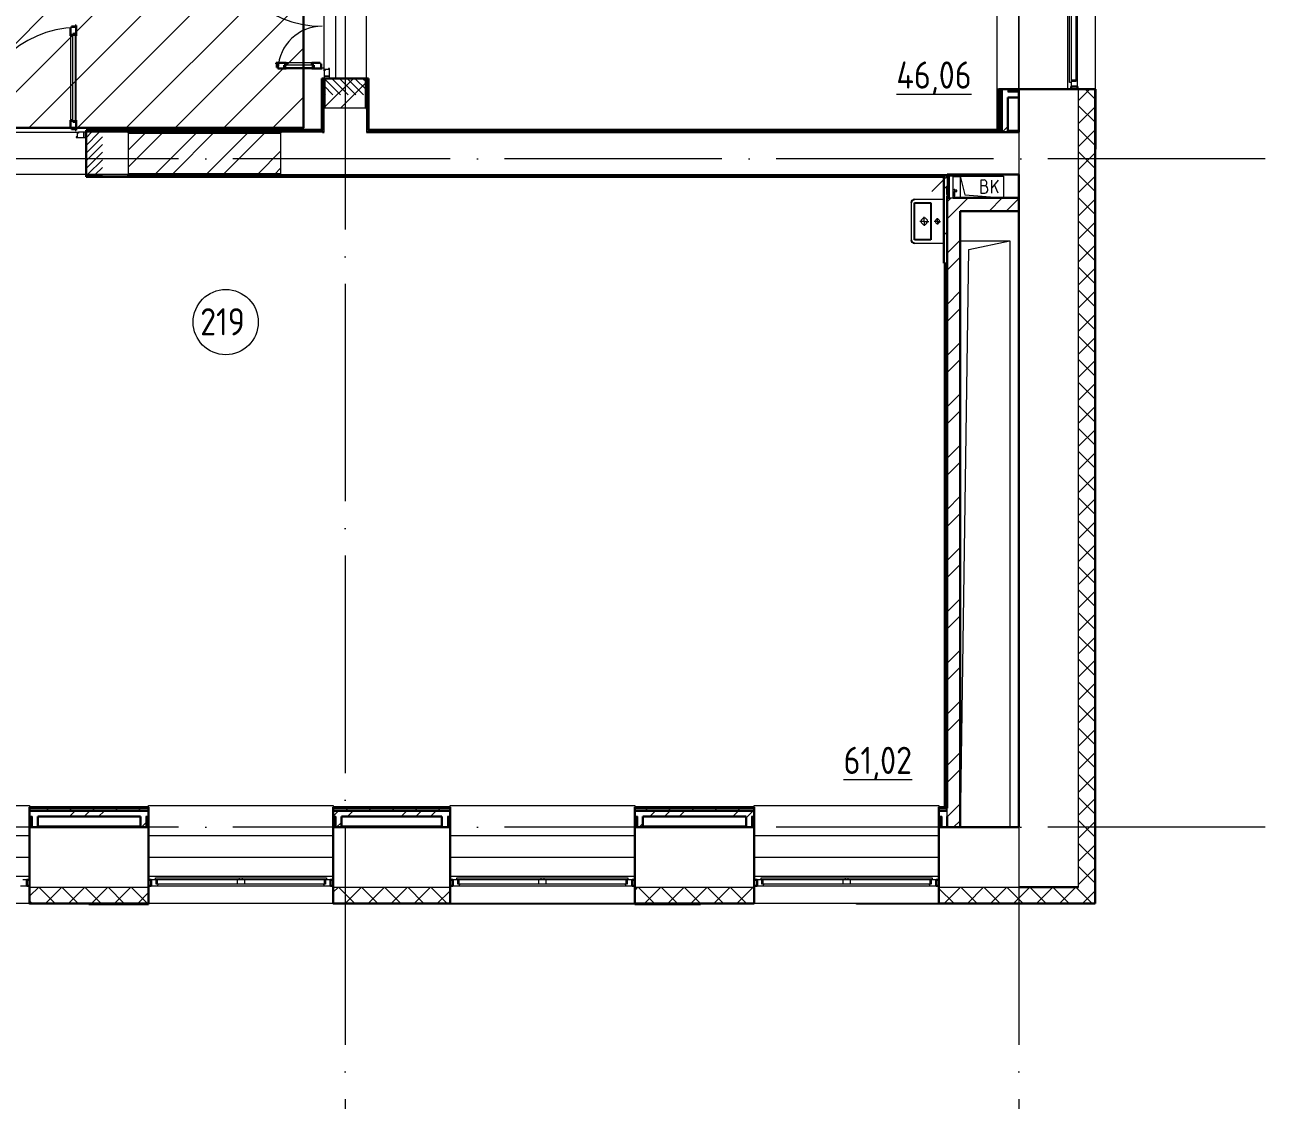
# Model space of a CAD drawing. Header units: millimetres. Extents: x -259809 to 472825, y -397243 to 31861.
# Drawn here: x 159277 to 170693, y -373823 to -363929 of the extents above; entities that cross this region are included whole.
import ezdxf

# ---------------------------------------------------------------- set-up
doc = ezdxf.new("R2010")
doc.units = ezdxf.units.MM
doc.linetypes.add('ADSK_Линия сетки', pattern=[25, 20, -2.5, 0, -2.5])
doc.linetypes.add('ADSK_Штриховая_ш2 п1_5', pattern=[4.5, 3, -1.5])
for name, color, linetype, lineweight in [('_ Окна', 252, 'Continuous', 30), ('Двери', 252, 'Continuous', 9), ('лс', 5, 'Continuous', 30), ('Марки помещений', 252, 'Continuous', 20), ('Оборудование', 8, 'Continuous', 18), ('Ограждение', 252, 'Continuous', 9), ('Окна', 252, 'Continuous', 9), ('Оси', 252, 'Continuous', 9), ('Перекрытие', 252, 'Continuous', 18), ('Стены внутренние', 252, 'Continuous', 18), ('Стены наружные', 252, 'Continuous', 18), ('Стены штриховка', 7, 'Continuous', 9)]:
    doc.layers.add(name, color=color, linetype=linetype, lineweight=lineweight)
doc.layers.add('Двери открывание', color=7, linetype='Continuous', lineweight=9, true_color=0xc0c0c0)
doc.layers.add('Узлы', color=252, linetype='Continuous')
doc.styles.add('GOST Common_2', font='', dxfattribs={"width": 0.9, "height": 250})
doc.styles.get('GOST Common_2').set_extended_font_data('GOST type B')

# ---------------------------------------------------------------- blocks, each defined once
blk = doc.blocks.new('2 этаж')
at = {"layer": 'Двери', "lineweight": 18, "true_color": 0x636466}
h = blk.add_hatch(dxfattribs=at)
h.set_pattern_fill('FP_2', color=251, angle=90, style=0, pattern_type=2)
h.set_pattern_definition([(135, (162076.006, -11124.253), (-35.3553, -35.3553), [])])
h.paths.add_polyline_path([(162145, -11899), (162271, -11899), (162271, -11749), (161881, -11749), (161881, -11899)])
h.paths.add_polyline_path([(161881, -10249), (162271, -10249), (162271, -10099), (161881, -10099)])
h = blk.add_hatch(dxfattribs=at)
h.set_pattern_fill('FP_2', color=251, style=0, pattern_type=2)
h.set_pattern_definition([(45, (158816.006, -12439.253), (-35.3553, 35.3553), [])])
h.paths.add_polyline_path([(159841, -12634), (159841, -12244), (159691, -12244), (159691, -12634)])
h.paths.add_polyline_path([(158041, -12634), (158191, -12634), (158191, -12244), (158041, -12244)])
at = {"color": 251, "lineweight": 18, "true_color": 0x636466}
for p, q in [((167736, -12649), (167778, -12820)), ((167736, -12649), (168136, -12649)), ((168136, -12649), (168136, -12849)), ((167957, -12684), (167927, -12684)), ((167927, -12684), (167927, -12804)), ((167960, -12737), (167927, -12737)), ((167980, -12717), (167980, -12707)), ((167990, -12777), (167990, -12767)), ((168087, -12684), (168027, -12755)), ((168027, -12804), (168027, -12684)), ((168087, -12804), (168051, -12727)), ((167778, -12820), (168136, -12849)), ((167927, -12804), (167963, -12804)), ((167736, -13244), (168194, -13244)), ((167740, -18639), (167817, -13324)), ((167817, -13324), (168194, -13244)), ((168194, -13244), (168194, -18639))]:
    blk.add_line(p, q, dxfattribs=at)
for centre, radius, start, end in [((167957, -12707), 23.3, 0, 90), ((167960, -12717), 20, 270, 0), ((167960, -12767), 30, 0, 90), ((167963, -12777), 26.7, 270, 0)]:
    blk.add_arc(centre, radius, start, end, dxfattribs=at)
at = {"layer": '_ Окна', "color": 251, "lineweight": 18, "true_color": 0x636466}
for p, q in [((168799, -11778), (168758, -11778)), ((168758, -11786), (168758, -11824)), ((168758, -11824), (168816, -11824)), ((168816, -11765), (168799, -11760)), ((168799, -11766), (168799, -11778)), ((168816, -11824), (168816, -11765)), ((159087, -19179), (159146, -19179)), ((159146, -19121), (159108, -19121)), ((159146, -19179), (159146, -19121)), ((160329, -19121), (160291, -19121)), ((160291, -19121), (160291, -19179)), ((160291, -19179), (160350, -19179)), ((160337, -19162), (160337, -19121)), ((160349, -19162), (160337, -19162)), ((160350, -19179), (160355, -19162)), ((161877, -19162), (161882, -19179)), ((161882, -19179), (161941, -19179)), ((161895, -19162), (161883, -19162)), ((161895, -19121), (161895, -19162)), ((161941, -19121), (161903, -19121)), ((161941, -19179), (161941, -19121)), ((163104, -19121), (163066, -19121)), ((163066, -19121), (163066, -19179)), ((163066, -19179), (163125, -19179)), ((163112, -19162), (163112, -19121)), ((163124, -19162), (163112, -19162)), ((163125, -19179), (163130, -19162)), ((164652, -19162), (164657, -19179)), ((164657, -19179), (164716, -19179)), ((164670, -19162), (164658, -19162)), ((164670, -19121), (164670, -19162)), ((164716, -19121), (164678, -19121)), ((164716, -19179), (164716, -19121)), ((165904, -19121), (165866, -19121)), ((165866, -19121), (165866, -19179)), ((165866, -19179), (165925, -19179)), ((165912, -19162), (165912, -19121)), ((165924, -19162), (165912, -19162)), ((165925, -19179), (165930, -19162)), ((167452, -19162), (167457, -19179)), ((167457, -19179), (167516, -19179)), ((167470, -19162), (167458, -19162)), ((167470, -19121), (167470, -19162)), ((167516, -19121), (167478, -19121)), ((167516, -19179), (167516, -19121))]:
    blk.add_line(p, q, dxfattribs=at)
at = {"layer": '_ Окна', "color": 251, "true_color": 0x636466}
for p, q in [((168758, -11824), (168758, -11849)), ((168816, -11824), (168758, -11824)), ((168816, -11849), (168816, -11824)), ((159171, -19121), (159146, -19121)), ((159146, -19121), (159146, -19179)), ((159146, -19179), (159171, -19179)), ((160291, -19121), (160266, -19121)), ((160266, -19179), (160291, -19179)), ((160291, -19179), (160291, -19121)), ((161966, -19121), (161941, -19121)), ((161941, -19121), (161941, -19179)), ((161941, -19179), (161966, -19179)), ((163066, -19121), (163041, -19121)), ((163041, -19179), (163066, -19179)), ((163066, -19179), (163066, -19121)), ((164741, -19121), (164716, -19121)), ((164716, -19121), (164716, -19179)), ((164716, -19179), (164741, -19179)), ((165866, -19121), (165841, -19121)), ((165841, -19179), (165866, -19179)), ((165866, -19179), (165866, -19121)), ((167541, -19121), (167516, -19121)), ((167516, -19121), (167516, -19179)), ((167516, -19179), (167541, -19179))]:
    blk.add_line(p, q, dxfattribs=at)
at = {"layer": 'Двери', "color": 251, "lineweight": 30, "true_color": 0x636466}
for p, q in [((159557, -11280), (159549, -11280)), ((159549, -11280), (159549, -11356)), ((159591, -11271), (159557, -11271)), ((159557, -11271), (159557, -11280)), ((159599, -11262), (159591, -11262)), ((159591, -11262), (159591, -11271)), ((159599, -11356), (159599, -11262)), ((159549, -11356), (159569, -11356)), ((159569, -11356), (159569, -11338)), ((159569, -11338), (159590, -11338)), ((159590, -11338), (159590, -11356)), ((159590, -11356), (159599, -11356)), ((161533, -11607), (161439, -11607)), ((161439, -11607), (161439, -11615)), ((161439, -11615), (161448, -11615)), ((161448, -11615), (161448, -11649)), ((161533, -11627), (161515, -11627)), ((161515, -11627), (161515, -11648)), ((161533, -11607), (161533, -11627)), ((161845, -11607), (161769, -11607)), ((161769, -11607), (161769, -11627)), ((161769, -11627), (161787, -11627)), ((161787, -11627), (161787, -11648)), ((161845, -11615), (161845, -11607)), ((161854, -11615), (161845, -11615)), ((161854, -11649), (161854, -11615)), ((161448, -11649), (161457, -11649)), ((161457, -11649), (161457, -11657)), ((161457, -11657), (161533, -11657)), ((161515, -11648), (161533, -11648)), ((161533, -11648), (161533, -11657)), ((161769, -11648), (161769, -11657)), ((161787, -11648), (161769, -11648)), ((161769, -11657), (161863, -11657)), ((161863, -11649), (161854, -11649)), ((161863, -11657), (161863, -11649)), ((159549, -12132), (159549, -12208)), ((159549, -12132), (159569, -12132)), ((159549, -12208), (159557, -12208)), ((159557, -12208), (159557, -12217)), ((159569, -12132), (159569, -12150)), ((159569, -12150), (159590, -12150)), ((159590, -12132), (159599, -12132)), ((159590, -12150), (159590, -12132)), ((159599, -12226), (159599, -12132)), ((159557, -12217), (159591, -12217)), ((159591, -12217), (159591, -12226)), ((159591, -12226), (159599, -12226))]:
    blk.add_line(p, q, dxfattribs=at)
at = {"layer": 'Двери', "color": 251, "true_color": 0x636466}
for p, q in [((159549, -11356), (159549, -12132)), ((159569, -12150), (159569, -11338)), ((159569, -11338), (159590, -11338)), ((159590, -11338), (159590, -12150)), ((159599, -12132), (159599, -11356)), ((161787, -11627), (161515, -11627)), ((161515, -11627), (161515, -11648)), ((161769, -11607), (161533, -11607)), ((161787, -11648), (161787, -11627)), ((161515, -11648), (161787, -11648)), ((161533, -11657), (161769, -11657)), ((161881, -11680), (161881, -11729)), ((161889, -11680), (161881, -11680)), ((161931, -11729), (161881, -11729)), ((161881, -11729), (161881, -11749)), ((161881, -11729), (161931, -11729)), ((161881, -11749), (161931, -11749)), ((161923, -11666), (161889, -11666)), ((161889, -11666), (161889, -11680)), ((161931, -11657), (161923, -11657)), ((161923, -11657), (161923, -11666)), ((161931, -11729), (161931, -11657)), ((161931, -11749), (161931, -11729)), ((159590, -12150), (159569, -12150)), ((159608, -12286), (159599, -12286)), ((159599, -12286), (159599, -12294)), ((159599, -12294), (159671, -12294)), ((159622, -12252), (159608, -12252)), ((159608, -12252), (159608, -12286)), ((159622, -12244), (159622, -12252)), ((159671, -12244), (159622, -12244)), ((159691, -12244), (159671, -12244)), ((159671, -12244), (159671, -12294)), ((159671, -12294), (159671, -12244)), ((159671, -12294), (159691, -12294)), ((159691, -12294), (159691, -12244))]:
    blk.add_line(p, q, dxfattribs=at)
at = {"layer": 'Двери', "color": 251, "linetype": 'ADSK_Штриховая_ш2 п1_5', "true_color": 0x636466}
for p, q in [((162271, -11749), (161881, -11749)), ((161881, -11749), (161881, -11899)), ((162271, -11899), (162271, -11749)), ((159841, -12244), (159691, -12244)), ((159691, -12244), (159691, -12634)), ((159691, -12634), (159841, -12634))]:
    blk.add_line(p, q, dxfattribs=at)
at = {"layer": 'Двери открывание', "color": 251, "true_color": 0x636466}
for centre, radius, start, end in [((161863, -10323), 946, 181.0903, 270), ((159617, -12226), 946, 91.0903, 180), ((161863, -11675), 406, 90, 177.459)]:
    blk.add_arc(centre, radius, start, end, dxfattribs=at)
at = {"layer": 'Марки помещений', "color": 251, "true_color": 0x636466}
blk.add_circle((160976, -13991), 300, dxfattribs=at)
at = {"layer": 'Оборудование', "color": 251, "true_color": 0x636466}
for p, q in [((167616, -12649), (167475, -12791)), ((167616, -12668), (167616, -12830)), ((167621, -12668), (167616, -12668)), ((167623, -12657), (167623, -12841)), ((167634, -12656), (167624, -12656)), ((167634, -12650), (167634, -12848)), ((167671, -12649), (167635, -12649)), ((167671, -12849), (167671, -12649)), ((167616, -12753), (167614, -12753)), ((167614, -12753), (167614, -12757)), ((167614, -12817), (167614, -12757)), ((167623, -12677), (167624, -12677)), ((167624, -12677), (167623, -12677)), ((167687, -12773), (167671, -12773)), ((167686, -12770), (167681, -12770)), ((167681, -12770), (167681, -12778)), ((167686, -12778), (167686, -12770)), ((167687, -12792), (167687, -12773)), ((167689, -12777), (167687, -12775)), ((167706, -12777), (167689, -12777)), ((167689, -12789), (167689, -12777)), ((167706, -12789), (167706, -12777)), ((167614, -12817), (167614, -12821)), ((167614, -12821), (167616, -12821)), ((167616, -12830), (167621, -12830)), ((167624, -12821), (167623, -12821)), ((167624, -12821), (167623, -12821)), ((167624, -12842), (167634, -12842)), ((167635, -12849), (167671, -12849)), ((167671, -12792), (167687, -12792)), ((167681, -12788), (167681, -12833)), ((167681, -12833), (167686, -12833)), ((167686, -12833), (167686, -12788)), ((167687, -12791), (167689, -12789)), ((167689, -12789), (167706, -12789))]:
    blk.add_line(p, q, dxfattribs=at)
for points, knots in [([(167623, -12667), (167623, -12667), (167623, -12667), (167623, -12667), (167623, -12667), (167623, -12668), (167623, -12668), (167622, -12668), (167622, -12668), (167622, -12668), (167622, -12668), (167622, -12668), (167621, -12668)], [-1, -1, -1, -1, -0.833333, -0.75, -0.666667, -0.583333, -0.5, -0.416667, -0.333333, -0.25, -0.166667, 0, 0, 0, 0]), ([(167624, -12656), (167624, -12656), (167624, -12656), (167623, -12656), (167623, -12656), (167623, -12657), (167623, -12657), (167623, -12657), (167623, -12657), (167623, -12657), (167623, -12657)], [-1, -1, -1, -1, -0.833333, -0.666667, -0.541667, -0.416667, -0.333333, -0.25, -0.166667, 0, 0, 0, 0]), ([(167635, -12649), (167635, -12649), (167634, -12649), (167634, -12649), (167634, -12650), (167634, -12650), (167634, -12650), (167634, -12650), (167634, -12650), (167634, -12650)], [-1, -1, -1, -1, -0.833333, -0.666667, -0.5, -0.333333, -0.25, -0.166667, 0, 0, 0, 0]), ([(167621, -12830), (167622, -12830), (167622, -12830), (167622, -12830), (167622, -12830), (167622, -12831), (167623, -12831), (167623, -12831), (167623, -12831), (167623, -12831), (167623, -12831), (167623, -12832), (167623, -12832)], [0, 0, 0, 0, 0.166667, 0.25, 0.333333, 0.416667, 0.5, 0.583333, 0.666667, 0.75, 0.833333, 1, 1, 1, 1]), ([(167623, -12841), (167623, -12841), (167623, -12842), (167623, -12842), (167623, -12842), (167623, -12842), (167623, -12842), (167623, -12842), (167624, -12842), (167624, -12842), (167624, -12842)], [0, 0, 0, 0, 0.166667, 0.25, 0.333333, 0.416667, 0.541667, 0.666667, 0.833333, 1, 1, 1, 1]), ([(167634, -12848), (167634, -12848), (167634, -12849), (167634, -12849), (167634, -12849), (167634, -12849), (167634, -12849), (167634, -12849), (167635, -12849), (167635, -12849)], [0, 0, 0, 0, 0.166667, 0.25, 0.333333, 0.5, 0.666667, 0.833333, 1, 1, 1, 1])]:
    blk.add_open_spline(points, degree=3, knots=knots, dxfattribs=at)
at = {"layer": 'Ограждение', "color": 251, "true_color": 0x636466}
for p, q in [((168076, -12224), (168076, -4529)), ((168076, -11849), (168076, -10149)), ((168276, -11849), (168276, -10149)), ((168726, -11849), (168726, -10149)), ((161856, -11759), (161861, -11759)), ((161856, -11759), (161856, -12219)), ((162291, -11759), (162296, -11759)), ((162296, -12219), (162296, -11759)), ((168091, -11849), (168076, -11849)), ((159701, -12224), (159701, -12219)), ((161856, -12219), (159701, -12219)), ((161856, -12219), (161861, -12224)), ((162296, -12219), (162291, -12224)), ((168076, -12219), (162296, -12219)), ((168276, -12229), (168176, -12229)), ((159701, -12659), (159701, -12654)), ((159701, -12659), (167586, -12659)), ((167591, -13724), (167596, -13724)), ((167591, -13724), (167591, -18454)), ((157471, -18439), (159171, -18439)), ((159171, -18439), (159171, -18454)), ((160266, -18454), (160266, -18439)), ((160266, -18439), (161966, -18439)), ((161966, -18439), (161966, -18454)), ((163041, -18454), (163041, -18439)), ((163041, -18439), (164741, -18439)), ((164741, -18439), (164741, -18454)), ((165841, -18454), (165841, -18439)), ((165841, -18439), (167541, -18439)), ((167541, -18439), (167541, -18454)), ((157471, -18714), (159171, -18714)), ((160266, -18714), (161966, -18714)), ((163041, -18714), (164741, -18714)), ((165841, -18714), (167541, -18714)), ((157471, -18914), (159171, -18914)), ((160266, -18914), (161966, -18914)), ((163041, -18914), (164741, -18914)), ((165841, -18914), (167541, -18914)), ((157471, -19089), (159171, -19089)), ((160266, -19089), (161966, -19089)), ((163041, -19089), (164741, -19089)), ((165841, -19089), (167541, -19089))]:
    blk.add_line(p, q, dxfattribs=at)
at = {"layer": 'Окна', "color": 251, "true_color": 0x636466}
for p, q in [((168816, -11765), (168816, -10234)), ((168741, -11786), (168741, -11014)), ((168758, -11014), (168758, -11786)), ((168799, -11034), (168799, -11766)), ((168758, -11786), (168741, -11786)), ((168799, -11766), (168758, -11766)), ((160329, -19104), (161101, -19104)), ((160329, -19121), (160329, -19104)), ((161101, -19121), (160329, -19121)), ((160349, -19162), (160349, -19121)), ((161081, -19162), (160349, -19162)), ((160350, -19179), (161882, -19179)), ((161081, -19121), (161081, -19162)), ((161151, -19162), (161081, -19162)), ((161101, -19104), (161131, -19104)), ((161101, -19104), (161101, -19121)), ((161131, -19121), (161101, -19121)), ((161131, -19104), (161903, -19104)), ((161131, -19121), (161131, -19104)), ((161903, -19121), (161131, -19121)), ((161151, -19162), (161151, -19121)), ((161883, -19162), (161151, -19162)), ((161883, -19121), (161883, -19162)), ((161903, -19104), (161903, -19121)), ((163104, -19104), (163876, -19104)), ((163104, -19121), (163104, -19104)), ((163876, -19121), (163104, -19121)), ((163124, -19162), (163124, -19121)), ((163856, -19162), (163124, -19162)), ((163125, -19179), (164657, -19179)), ((163856, -19121), (163856, -19162)), ((163926, -19162), (163856, -19162)), ((163876, -19104), (163906, -19104)), ((163876, -19104), (163876, -19121)), ((163906, -19121), (163876, -19121)), ((163906, -19104), (164678, -19104)), ((163906, -19121), (163906, -19104)), ((164678, -19121), (163906, -19121)), ((163926, -19162), (163926, -19121)), ((164658, -19162), (163926, -19162)), ((164658, -19121), (164658, -19162)), ((164678, -19104), (164678, -19121)), ((165904, -19104), (166676, -19104)), ((165904, -19121), (165904, -19104)), ((166676, -19121), (165904, -19121)), ((165924, -19162), (165924, -19121)), ((166656, -19162), (165924, -19162)), ((165925, -19179), (167457, -19179)), ((166656, -19121), (166656, -19162)), ((166726, -19162), (166656, -19162)), ((166676, -19104), (166706, -19104)), ((166676, -19104), (166676, -19121)), ((166706, -19121), (166676, -19121)), ((166706, -19104), (167478, -19104)), ((166706, -19121), (166706, -19104)), ((167478, -19121), (166706, -19121)), ((166726, -19162), (166726, -19121)), ((167458, -19162), (166726, -19162)), ((167458, -19121), (167458, -19162)), ((167478, -19104), (167478, -19121))]:
    blk.add_line(p, q, dxfattribs=at)
at = {"layer": 'Оси', "color": 251, "linetype": 'ADSK_Линия сетки', "ltscale": 100, "true_color": 0x636466}
for p, q in [((162076, -1139), (162076, -32265)), ((168276, -1139), (168276, -32265)), ((170543, -12489), (93566, -12489)), ((170543, -18639), (93604, -18639))]:
    blk.add_line(p, q, dxfattribs=at)
at = {"layer": 'Перекрытие', "color": 251, "ltscale": 100, "true_color": 0x636466}
for p, q in [((161986, -10249), (161986, -11749)), ((162266, -11749), (162271, -11749)), ((167736, -12649), (168136, -12649)), ((168136, -12649), (168136, -12849)), ((167736, -13244), (168194, -13244)), ((168194, -13244), (168194, -18639))]:
    blk.add_line(p, q, dxfattribs=at)
at = {"layer": 'Стены внутренние', "color": 251, "true_color": 0x636466}
for p, q in [((162271, -11749), (162271, -8989)), ((168978, -10149), (168978, -11849)), ((161881, -11680), (161881, -10318)), ((168826, -19189), (168826, -11849)), ((162266, -12024), (161886, -12024)), ((158260, -12244), (159622, -12244)), ((160081, -12244), (159691, -12244)), ((160081, -12629), (160081, -12249)), ((161866, -12244), (161481, -12244)), ((161481, -12249), (161481, -12629)), ((161881, -12244), (161881, -12244)), ((159691, -12634), (158191, -12634)), ((161481, -12634), (167616, -12634)), ((159171, -19189), (160266, -19189)), ((161966, -19189), (163041, -19189)), ((164741, -19189), (165841, -19189)), ((167541, -19189), (168276, -19189)), ((159171, -19341), (157471, -19341)), ((161966, -19341), (160266, -19341)), ((164741, -19341), (163041, -19341)), ((167541, -19341), (165841, -19341))]:
    blk.add_line(p, q, dxfattribs=at)
at = {"layer": 'Стены внутренние', "color": 251, "lineweight": 30, "true_color": 0x636466}
for p, q in [((168978, -11849), (168276, -11849)), ((168978, -19341), (168978, -11849)), ((168276, -11924), (168276, -12244)), ((161886, -12024), (161881, -12024)), ((162271, -12024), (162266, -12024)), ((159691, -12244), (159691, -12634)), ((160081, -12249), (160081, -12244)), ((161481, -12244), (161481, -12249)), ((161881, -12244), (161866, -12244)), ((168101, -12244), (162271, -12244)), ((168276, -12244), (168176, -12244)), ((160081, -12634), (160081, -12629)), ((161481, -12629), (161481, -12634)), ((167736, -12634), (168276, -12634)), ((168276, -12634), (168276, -12849)), ((168276, -12969), (168276, -18639)), ((159171, -18639), (159171, -19341)), ((160191, -18639), (159246, -18639)), ((160266, -19341), (160266, -18639)), ((161966, -18639), (161966, -19341)), ((162966, -18639), (162041, -18639)), ((163041, -19341), (163041, -18639)), ((164741, -18639), (164741, -19341)), ((165766, -18639), (164816, -18639)), ((165841, -19341), (165841, -18639)), ((167541, -18639), (167541, -19341)), ((168276, -18639), (167736, -18639)), ((168276, -19189), (168826, -19189)), ((159171, -19341), (160266, -19341)), ((161966, -19341), (163041, -19341)), ((164741, -19341), (165841, -19341)), ((167541, -19341), (168978, -19341))]:
    blk.add_line(p, q, dxfattribs=at)
at = {"layer": 'Стены внутренние', "color": 251, "linetype": 'Continuous', "lineweight": 9, "true_color": 0x636466}
for p, q in [((168826, -11952), (168926, -11851)), ((168976, -11938), (168887, -11849)), ((168978, -11912), (168976, -11908)), ((168976, -12150), (168826, -12000)), ((168826, -12164), (168976, -12014)), ((168976, -12014), (168978, -12014)), ((168976, -12362), (168826, -12212)), ((168826, -12376), (168976, -12226)), ((168976, -12319), (168978, -12319)), ((168976, -12575), (168826, -12425)), ((168826, -12588), (168976, -12438)), ((168976, -12787), (168826, -12637)), ((168826, -12800), (168976, -12650)), ((168976, -12725), (168978, -12725)), ((168976, -12999), (168826, -12849)), ((168826, -13012), (168976, -12862)), ((168976, -13211), (168826, -13061)), ((168826, -13224), (168976, -13074)), ((168976, -13132), (168978, -13132)), ((168976, -13423), (168826, -13273)), ((168826, -13437), (168976, -13287)), ((168976, -13436), (168978, -13436)), ((168976, -13635), (168826, -13485)), ((168826, -13649), (168976, -13499)), ((168978, -13525), (168976, -13528)), ((168978, -13537), (168976, -13534)), ((168976, -13847), (168826, -13697)), ((168826, -13861), (168976, -13711)), ((168976, -14060), (168826, -13910)), ((168826, -14073), (168976, -13923)), ((168976, -13843), (168978, -13843)), ((168976, -14272), (168826, -14122)), ((168826, -14285), (168976, -14135)), ((168976, -14249), (168978, -14249)), ((168976, -14484), (168826, -14334)), ((168826, -14497), (168976, -14347)), ((168976, -14696), (168826, -14546)), ((168826, -14709), (168976, -14559)), ((168976, -14554), (168978, -14554)), ((168976, -14908), (168826, -14758)), ((168826, -14921), (168976, -14771)), ((168976, -15120), (168826, -14970)), ((168826, -15134), (168976, -14984)), ((168976, -14960), (168978, -14960)), ((168976, -15332), (168826, -15182)), ((168826, -15346), (168976, -15196)), ((168976, -15544), (168826, -15394)), ((168826, -15558), (168976, -15408)), ((168976, -15367), (168978, -15367)), ((168976, -15757), (168826, -15607)), ((168826, -15770), (168976, -15620)), ((168976, -15672), (168978, -15672)), ((168976, -15969), (168826, -15819)), ((168826, -15982), (168976, -15832)), ((168976, -16181), (168826, -16031)), ((168826, -16194), (168976, -16044)), ((168976, -16078), (168978, -16078)), ((168976, -16393), (168826, -16243)), ((168826, -16406), (168976, -16256)), ((168976, -16605), (168826, -16455)), ((168826, -16619), (168976, -16469)), ((168976, -16484), (168978, -16484)), ((168976, -16817), (168826, -16667)), ((168978, -16573), (168976, -16576)), ((168978, -16585), (168976, -16582)), ((168826, -16831), (168976, -16681)), ((168976, -17029), (168826, -16879)), ((168826, -17043), (168976, -16893)), ((168976, -16789), (168978, -16789)), ((168976, -17242), (168826, -17092)), ((168826, -17255), (168976, -17105)), ((168978, -17183), (168976, -17186)), ((168978, -17195), (168976, -17191)), ((168976, -17196), (168978, -17196)), ((168976, -17454), (168826, -17304)), ((168826, -17467), (168976, -17317)), ((168976, -17666), (168826, -17516)), ((168826, -17679), (168976, -17529)), ((168976, -17602), (168978, -17602)), ((168976, -17878), (168826, -17728)), ((168826, -17891), (168976, -17741)), ((168976, -17907), (168978, -17907)), ((168976, -18090), (168826, -17940)), ((168826, -18103), (168976, -17953)), ((168978, -17995), (168976, -17999)), ((168976, -18302), (168826, -18152)), ((168826, -18316), (168976, -18166)), ((168976, -18514), (168826, -18364)), ((168826, -18528), (168976, -18378)), ((168976, -18313), (168978, -18313)), ((168976, -18726), (168826, -18576)), ((168826, -18740), (168976, -18590)), ((168976, -18720), (168978, -18720)), ((168976, -18939), (168826, -18789)), ((168826, -18952), (168976, -18802)), ((168976, -19151), (168826, -19001)), ((168826, -19164), (168976, -19014)), ((168976, -19024), (168978, -19024)), ((159173, -19271), (159255, -19189)), ((159406, -19339), (159256, -19189)), ((159317, -19339), (159467, -19189)), ((159619, -19339), (159469, -19189)), ((159529, -19339), (159679, -19189)), ((159831, -19339), (159681, -19189)), ((159741, -19339), (159891, -19189)), ((160043, -19339), (159893, -19189)), ((159953, -19339), (160103, -19189)), ((160255, -19339), (160105, -19189)), ((160166, -19339), (160266, -19239)), ((161966, -19236), (162013, -19189)), ((162164, -19339), (162014, -19189)), ((162075, -19339), (162225, -19189)), ((162376, -19339), (162226, -19189)), ((162287, -19339), (162437, -19189)), ((162588, -19339), (162438, -19189)), ((162499, -19339), (162649, -19189)), ((162801, -19339), (162651, -19189)), ((162711, -19339), (162861, -19189)), ((163013, -19339), (162863, -19189)), ((162923, -19339), (163041, -19222)), ((164741, -19219), (164770, -19189)), ((164922, -19339), (164772, -19189)), ((164832, -19339), (164982, -19189)), ((165134, -19339), (164984, -19189)), ((165045, -19339), (165195, -19189)), ((165346, -19339), (165196, -19189)), ((165257, -19339), (165407, -19189)), ((165558, -19339), (165408, -19189)), ((165469, -19339), (165619, -19189)), ((165770, -19339), (165620, -19189)), ((165681, -19339), (165831, -19189)), ((165841, -19198), (165833, -19189)), ((167680, -19339), (167541, -19201)), ((167590, -19339), (167740, -19189)), ((167892, -19339), (167742, -19189)), ((167802, -19339), (167952, -19189)), ((168104, -19339), (167954, -19189)), ((168014, -19339), (168164, -19189)), ((168316, -19339), (168166, -19189)), ((168227, -19339), (168377, -19189)), ((168528, -19339), (168378, -19189)), ((168439, -19339), (168589, -19189)), ((168740, -19339), (168590, -19189)), ((168651, -19339), (168801, -19189)), ((168952, -19339), (168802, -19189)), ((168863, -19339), (168976, -19226)), ((159173, -19313), (159171, -19309)), ((159194, -19339), (159173, -19318)), ((159286, -19339), (159285, -19341)), ((161984, -19340), (161983, -19341)), ((162005, -19341), (162004, -19339)), ((162592, -19341), (162590, -19339)), ((164800, -19339), (164799, -19341)), ((165621, -19339), (165620, -19341)), ((165839, -19329), (165841, -19329)), ((167616, -19339), (167614, -19341)), ((167871, -19341), (167870, -19339)), ((168437, -19339), (168436, -19341)), ((168457, -19341), (168456, -19339)), ((168671, -19339), (168670, -19341))]:
    blk.add_line(p, q, dxfattribs=at)
at = {"layer": 'Стены наружные', "color": 251, "lineweight": 30, "true_color": 0x636466}
for p, q in [((161881, -11749), (161861, -11749)), ((161861, -11749), (161861, -12224)), ((161881, -12024), (161881, -11749)), ((162266, -11749), (161886, -11749)), ((161886, -11749), (161886, -12024)), ((162266, -12024), (162266, -11749)), ((162291, -11749), (162271, -11749)), ((162271, -11749), (162271, -12024)), ((162291, -12224), (162291, -11749)), ((168276, -11849), (168091, -11849)), ((168091, -11849), (168091, -12224)), ((168276, -11924), (168276, -11849)), ((168978, -11849), (168978, -12399)), ((168983, -11849), (168978, -11849)), ((168983, -12399), (168983, -11849)), ((168176, -12244), (168176, -11924)), ((168176, -11924), (168276, -11924)), ((159691, -12224), (159691, -12244)), ((161861, -12224), (159691, -12224)), ((160081, -12244), (161481, -12244)), ((161481, -12249), (160081, -12249)), ((161866, -12224), (161866, -12229)), ((162271, -12244), (168101, -12244)), ((162286, -12229), (162286, -12224)), ((168096, -12229), (162286, -12229)), ((168091, -12224), (162291, -12224)), ((168096, -12224), (168096, -12229)), ((168101, -12229), (168101, -12244)), ((168101, -12244), (168101, -12244)), ((168101, -12244), (168176, -12244)), ((168978, -12399), (168983, -12399)), ((159691, -12634), (159691, -12654)), ((159691, -12654), (167586, -12654)), ((160081, -12629), (161481, -12629)), ((161481, -12634), (160081, -12634)), ((167586, -12654), (167586, -13449)), ((167736, -12634), (167616, -12634)), ((167616, -12668), (167616, -12634)), ((167616, -12649), (167634, -12649)), ((167671, -12649), (167736, -12649)), ((167736, -12649), (167736, -12634)), ((167616, -18464), (167616, -12830)), ((167634, -12849), (167616, -12849)), ((168276, -12849), (167671, -12849)), ((168276, -12969), (168276, -12849)), ((167736, -18639), (167736, -12969)), ((167736, -12969), (168276, -12969)), ((167586, -13449), (167596, -13449)), ((167596, -13449), (167596, -18454)), ((167601, -13449), (167601, -18459)), ((159171, -18454), (159171, -18639)), ((160266, -18454), (159171, -18454)), ((160266, -18639), (160266, -18454)), ((161966, -18454), (161966, -18639)), ((163041, -18454), (161966, -18454)), ((163041, -18639), (163041, -18454)), ((164741, -18454), (164741, -18639)), ((165841, -18454), (164741, -18454)), ((165841, -18639), (165841, -18454)), ((167541, -18454), (167541, -18639)), ((167596, -18454), (167541, -18454)), ((167601, -18459), (167596, -18459)), ((159246, -18539), (160191, -18539)), ((159246, -18639), (159246, -18539)), ((160191, -18539), (160191, -18639)), ((162041, -18539), (162966, -18539)), ((162041, -18639), (162041, -18539)), ((162966, -18539), (162966, -18639)), ((164816, -18539), (165766, -18539)), ((164816, -18639), (164816, -18539)), ((165766, -18539), (165766, -18639)), ((167616, -18539), (167616, -18639)), ((159171, -18639), (159246, -18639)), ((160191, -18639), (160266, -18639)), ((161966, -18639), (162041, -18639)), ((162966, -18639), (163041, -18639)), ((164741, -18639), (164816, -18639)), ((165766, -18639), (165841, -18639)), ((167541, -18639), (167736, -18639)), ((160266, -19341), (159716, -19341)), ((159716, -19341), (159716, -19346)), ((159716, -19346), (160266, -19346)), ((160266, -19346), (160266, -19341)), ((165346, -19341), (164741, -19341)), ((164741, -19341), (164741, -19346)), ((164741, -19346), (165346, -19346)), ((165346, -19346), (165346, -19341))]:
    blk.add_line(p, q, dxfattribs=at)
at = {"layer": 'Стены наружные', "color": 251, "linetype": 'Continuous', "lineweight": 9, "true_color": 0x636466}
for p, q in [((161886, -12014), (162151, -11749)), ((161861, -11775), (161866, -11770)), ((161861, -11846), (161866, -11841)), ((162033, -12024), (162266, -11791)), ((162286, -11774), (162291, -11769)), ((162286, -11845), (162291, -11840)), ((168267, -11874), (168276, -11865)), ((161861, -11916), (161866, -11911)), ((161861, -11987), (161866, -11982)), ((162286, -11916), (162291, -11911)), ((162286, -11986), (162291, -11981)), ((168091, -11909), (168096, -11904)), ((168091, -11979), (168096, -11974)), ((168981, -11917), (168978, -11912)), ((161861, -12058), (161866, -12053)), ((162286, -12057), (162291, -12052)), ((168091, -12050), (168096, -12045)), ((168101, -12040), (168114, -12028)), ((168114, -12028), (168126, -12015)), ((168978, -12014), (168983, -12014)), ((161861, -12128), (161866, -12123)), ((161861, -12199), (161866, -12194)), ((161866, -12123), (161881, -12108)), ((162271, -12143), (162286, -12128)), ((162286, -12128), (162291, -12123)), ((162286, -12198), (162291, -12193)), ((168091, -12121), (168096, -12116)), ((168091, -12192), (168096, -12187)), ((168126, -12240), (168176, -12190)), ((159710, -12229), (159715, -12224)), ((159780, -12229), (159785, -12224)), ((159812, -12244), (159812, -12229)), ((159851, -12229), (159856, -12224)), ((159922, -12229), (159927, -12224)), ((159992, -12229), (159997, -12224)), ((160063, -12229), (160068, -12224)), ((160081, -12405), (160237, -12249)), ((160081, -12562), (160394, -12249)), ((160134, -12229), (160139, -12224)), ((160204, -12229), (160209, -12224)), ((160275, -12229), (160280, -12224)), ((160328, -12629), (160708, -12249)), ((160346, -12229), (160351, -12224)), ((160412, -12244), (160412, -12229)), ((160417, -12229), (160422, -12224)), ((160485, -12629), (160865, -12249)), ((160487, -12229), (160492, -12224)), ((160558, -12229), (160563, -12224)), ((160629, -12229), (160634, -12224)), ((160699, -12229), (160704, -12224)), ((160770, -12229), (160775, -12224)), ((160800, -12629), (161180, -12249)), ((160841, -12229), (160846, -12224)), ((160912, -12229), (160917, -12224)), ((160957, -12629), (161337, -12249)), ((160982, -12229), (160987, -12224)), ((161012, -12244), (161012, -12229)), ((161053, -12229), (161058, -12224)), ((161124, -12229), (161129, -12224)), ((161194, -12229), (161199, -12224)), ((161265, -12229), (161270, -12224)), ((161336, -12229), (161341, -12224)), ((161407, -12229), (161412, -12224)), ((161477, -12229), (161482, -12224)), ((161548, -12229), (161553, -12224)), ((161612, -12244), (161612, -12229)), ((161619, -12229), (161624, -12224)), ((161689, -12229), (161694, -12224)), ((161760, -12229), (161765, -12224)), ((161831, -12229), (161836, -12224)), ((162326, -12229), (162331, -12224)), ((162397, -12229), (162402, -12224)), ((162467, -12229), (162472, -12224)), ((162538, -12229), (162543, -12224)), ((162594, -12244), (162609, -12229)), ((162609, -12229), (162614, -12224)), ((162679, -12229), (162684, -12224)), ((162750, -12229), (162755, -12224)), ((162821, -12229), (162826, -12224)), ((162892, -12229), (162897, -12224)), ((162962, -12229), (162967, -12224)), ((163018, -12244), (163033, -12229)), ((163033, -12229), (163038, -12224)), ((163104, -12229), (163109, -12224)), ((163174, -12229), (163179, -12224)), ((163245, -12229), (163250, -12224)), ((163316, -12229), (163321, -12224)), ((163386, -12229), (163391, -12224)), ((163442, -12244), (163457, -12229)), ((163457, -12229), (163462, -12224)), ((163528, -12229), (163533, -12224)), ((163599, -12229), (163604, -12224)), ((163669, -12229), (163674, -12224)), ((163740, -12229), (163745, -12224)), ((163811, -12229), (163816, -12224)), ((163866, -12244), (163881, -12229)), ((163881, -12229), (163886, -12224)), ((163952, -12229), (163957, -12224)), ((164023, -12229), (164028, -12224)), ((164094, -12229), (164099, -12224)), ((164164, -12229), (164169, -12224)), ((164235, -12229), (164240, -12224)), ((164291, -12244), (164306, -12229)), ((164306, -12229), (164311, -12224)), ((164376, -12229), (164381, -12224)), ((164447, -12229), (164452, -12224)), ((164518, -12229), (164523, -12224)), ((164589, -12229), (164594, -12224)), ((164659, -12229), (164664, -12224)), ((164715, -12244), (164730, -12229)), ((164730, -12229), (164735, -12224)), ((164801, -12229), (164806, -12224)), ((164871, -12229), (164876, -12224)), ((164942, -12229), (164947, -12224)), ((165013, -12229), (165018, -12224)), ((165084, -12229), (165089, -12224)), ((165139, -12244), (165154, -12229)), ((165154, -12229), (165159, -12224)), ((165225, -12229), (165230, -12224)), ((165296, -12229), (165301, -12224)), ((165366, -12229), (165371, -12224)), ((165437, -12229), (165442, -12224)), ((165508, -12229), (165513, -12224)), ((165564, -12244), (165579, -12229)), ((165579, -12229), (165584, -12224)), ((165649, -12229), (165654, -12224)), ((165720, -12229), (165725, -12224)), ((165791, -12229), (165796, -12224)), ((165861, -12229), (165866, -12224)), ((165932, -12229), (165937, -12224)), ((165988, -12244), (166003, -12229)), ((166003, -12229), (166008, -12224)), ((166073, -12229), (166078, -12224)), ((166144, -12229), (166149, -12224)), ((166215, -12229), (166220, -12224)), ((166286, -12229), (166291, -12224)), ((166356, -12229), (166361, -12224)), ((166412, -12244), (166427, -12229)), ((166427, -12229), (166432, -12224)), ((166498, -12229), (166503, -12224)), ((166568, -12229), (166573, -12224)), ((166639, -12229), (166644, -12224)), ((166710, -12229), (166715, -12224)), ((166781, -12229), (166786, -12224)), ((166836, -12244), (166851, -12229)), ((166851, -12229), (166856, -12224)), ((166922, -12229), (166927, -12224)), ((166993, -12229), (166998, -12224)), ((167063, -12229), (167068, -12224)), ((167134, -12229), (167139, -12224)), ((167205, -12229), (167210, -12224)), ((167261, -12244), (167276, -12229)), ((167276, -12229), (167281, -12224)), ((167346, -12229), (167351, -12224)), ((167417, -12229), (167422, -12224)), ((167488, -12229), (167493, -12224)), ((167558, -12229), (167563, -12224)), ((167629, -12229), (167634, -12224)), ((167685, -12244), (167700, -12229)), ((167700, -12229), (167705, -12224)), ((167771, -12229), (167776, -12224)), ((167841, -12229), (167846, -12224)), ((167912, -12229), (167917, -12224)), ((167983, -12229), (167988, -12224)), ((168053, -12229), (168058, -12224)), ((168109, -12244), (168114, -12240)), ((168114, -12240), (168126, -12227)), ((168978, -12319), (168983, -12319)), ((161271, -12629), (161481, -12419)), ((159709, -12654), (159714, -12649)), ((159779, -12654), (159784, -12649)), ((159850, -12654), (159855, -12649)), ((159921, -12654), (159926, -12649)), ((159992, -12654), (159997, -12649)), ((160062, -12654), (160067, -12649)), ((160067, -12649), (160082, -12634)), ((160133, -12654), (160138, -12649)), ((160204, -12654), (160209, -12649)), ((160274, -12654), (160279, -12649)), ((160345, -12654), (160350, -12649)), ((160416, -12654), (160421, -12649)), ((160487, -12654), (160492, -12649)), ((160492, -12649), (160507, -12634)), ((160557, -12654), (160562, -12649)), ((160628, -12654), (160633, -12649)), ((160699, -12654), (160704, -12649)), ((160769, -12654), (160774, -12649)), ((160840, -12654), (160845, -12649)), ((160911, -12654), (160916, -12649)), ((160916, -12649), (160931, -12634)), ((160982, -12654), (160987, -12649)), ((161052, -12654), (161057, -12649)), ((161123, -12654), (161128, -12649)), ((161194, -12654), (161199, -12649)), ((161264, -12654), (161269, -12649)), ((161335, -12654), (161340, -12649)), ((161340, -12649), (161355, -12634)), ((161406, -12654), (161411, -12649)), ((161428, -12629), (161481, -12576)), ((161477, -12654), (161482, -12649)), ((161547, -12654), (161552, -12649)), ((161618, -12654), (161623, -12649)), ((161689, -12654), (161694, -12649)), ((161759, -12654), (161764, -12649)), ((161764, -12649), (161779, -12634)), ((161830, -12654), (161835, -12649)), ((161901, -12654), (161906, -12649)), ((161972, -12654), (161977, -12649)), ((162042, -12654), (162047, -12649)), ((162113, -12654), (162118, -12649)), ((162184, -12654), (162189, -12649)), ((162189, -12649), (162204, -12634)), ((162254, -12654), (162259, -12649)), ((162325, -12654), (162330, -12649)), ((162396, -12654), (162401, -12649)), ((162467, -12654), (162472, -12649)), ((162537, -12654), (162542, -12649)), ((162608, -12654), (162613, -12649)), ((162613, -12649), (162628, -12634)), ((162679, -12654), (162684, -12649)), ((162749, -12654), (162754, -12649)), ((162820, -12654), (162825, -12649)), ((162891, -12654), (162896, -12649)), ((162961, -12654), (162966, -12649)), ((163032, -12654), (163037, -12649)), ((163037, -12649), (163052, -12634)), ((163103, -12654), (163108, -12649)), ((163174, -12654), (163179, -12649)), ((163244, -12654), (163249, -12649)), ((163315, -12654), (163320, -12649)), ((163386, -12654), (163391, -12649)), ((163456, -12654), (163461, -12649)), ((163461, -12649), (163476, -12634)), ((163527, -12654), (163532, -12649)), ((163598, -12654), (163603, -12649)), ((163669, -12654), (163674, -12649)), ((163739, -12654), (163744, -12649)), ((163810, -12654), (163815, -12649)), ((163881, -12654), (163886, -12649)), ((163886, -12649), (163901, -12634)), ((163951, -12654), (163956, -12649)), ((164022, -12654), (164027, -12649)), ((164093, -12654), (164098, -12649)), ((164164, -12654), (164169, -12649)), ((164234, -12654), (164239, -12649)), ((164305, -12654), (164310, -12649)), ((164310, -12649), (164325, -12634)), ((164376, -12654), (164381, -12649)), ((164446, -12654), (164451, -12649)), ((164517, -12654), (164522, -12649)), ((164588, -12654), (164593, -12649)), ((164659, -12654), (164664, -12649)), ((164729, -12654), (164734, -12649)), ((164734, -12649), (164749, -12634)), ((164800, -12654), (164805, -12649)), ((164871, -12654), (164876, -12649)), ((164941, -12654), (164946, -12649)), ((165012, -12654), (165017, -12649)), ((165083, -12654), (165088, -12649)), ((165154, -12654), (165159, -12649)), ((165159, -12649), (165174, -12634)), ((165224, -12654), (165229, -12649)), ((165295, -12654), (165300, -12649)), ((165366, -12654), (165371, -12649)), ((165436, -12654), (165441, -12649)), ((165507, -12654), (165512, -12649)), ((165578, -12654), (165583, -12649)), ((165583, -12649), (165598, -12634)), ((165648, -12654), (165653, -12649)), ((165719, -12654), (165724, -12649)), ((165790, -12654), (165795, -12649)), ((165861, -12654), (165866, -12649)), ((165931, -12654), (165936, -12649)), ((166002, -12654), (166007, -12649)), ((166007, -12649), (166022, -12634)), ((166073, -12654), (166078, -12649)), ((166143, -12654), (166148, -12649)), ((166214, -12654), (166219, -12649)), ((166285, -12654), (166290, -12649)), ((166356, -12654), (166361, -12649)), ((166426, -12654), (166431, -12649)), ((166431, -12649), (166446, -12634)), ((166497, -12654), (166502, -12649)), ((166568, -12654), (166573, -12649)), ((166638, -12654), (166643, -12649)), ((166709, -12654), (166714, -12649)), ((166780, -12654), (166785, -12649)), ((166851, -12654), (166856, -12649)), ((166856, -12649), (166871, -12634)), ((166921, -12654), (166926, -12649)), ((166992, -12654), (166997, -12649)), ((167063, -12654), (167068, -12649)), ((167133, -12654), (167138, -12649)), ((167204, -12654), (167209, -12649)), ((167275, -12654), (167280, -12649)), ((167280, -12649), (167295, -12634)), ((167346, -12654), (167351, -12649)), ((167416, -12654), (167421, -12649)), ((167487, -12654), (167492, -12649)), ((167558, -12654), (167563, -12649)), ((167586, -12767), (167616, -12737)), ((167616, -12885), (167652, -12849)), ((167736, -12922), (167809, -12849)), ((168003, -12969), (168123, -12849)), ((168160, -12969), (168276, -12853)), ((167616, -13042), (167736, -12922)), ((167586, -13192), (167616, -13162)), ((167616, -13356), (167736, -13236)), ((167596, -13464), (167601, -13459)), ((167612, -18459), (167612, -13449)), ((167616, -13513), (167736, -13393)), ((167596, -13535), (167601, -13530)), ((167596, -13606), (167601, -13601)), ((167596, -13677), (167601, -13672)), ((167596, -13747), (167601, -13742)), ((167596, -13818), (167601, -13813)), ((167616, -13828), (167736, -13708)), ((167596, -13889), (167601, -13884)), ((167616, -13985), (167736, -13865)), ((167596, -13959), (167601, -13954)), ((167596, -14030), (167601, -14025)), ((167596, -14101), (167601, -14096)), ((167596, -14172), (167601, -14167)), ((167596, -14242), (167601, -14237)), ((167616, -14299), (167736, -14179)), ((167596, -14313), (167601, -14308)), ((167596, -14384), (167601, -14379)), ((167616, -14456), (167736, -14336)), ((167596, -14454), (167601, -14449)), ((167596, -14525), (167601, -14520)), ((167596, -14596), (167601, -14591)), ((167596, -14667), (167601, -14662)), ((167616, -14771), (167736, -14651)), ((167596, -14737), (167601, -14732)), ((167596, -14808), (167601, -14803)), ((167616, -14928), (167736, -14808)), ((167596, -14879), (167601, -14874)), ((167596, -14949), (167601, -14944)), ((167596, -15020), (167601, -15015)), ((167596, -15091), (167601, -15086)), ((167596, -15162), (167601, -15157)), ((167616, -15242), (167736, -15122)), ((167596, -15232), (167601, -15227)), ((167616, -15399), (167736, -15279)), ((167596, -15303), (167601, -15298)), ((167596, -15374), (167601, -15369)), ((167596, -15444), (167601, -15439)), ((167596, -15515), (167601, -15510)), ((167596, -15586), (167601, -15581)), ((167616, -15714), (167736, -15594)), ((167596, -15656), (167601, -15651)), ((167596, -15727), (167601, -15722)), ((167616, -15871), (167736, -15751)), ((167596, -15798), (167601, -15793)), ((167596, -15869), (167601, -15864)), ((167596, -15939), (167601, -15934)), ((167596, -16010), (167601, -16005)), ((167596, -16081), (167601, -16076)), ((167616, -16185), (167736, -16065)), ((167596, -16151), (167601, -16146)), ((167596, -16222), (167601, -16217)), ((167596, -16293), (167601, -16288)), ((167616, -16342), (167736, -16222)), ((167596, -16364), (167601, -16359)), ((167596, -16434), (167601, -16429)), ((167596, -16505), (167601, -16500)), ((167616, -16656), (167736, -16536)), ((167596, -16576), (167601, -16571)), ((167596, -16646), (167601, -16641)), ((167596, -16717), (167601, -16712)), ((167616, -16814), (167736, -16694)), ((167596, -16788), (167601, -16783)), ((167596, -16859), (167601, -16854)), ((167596, -16929), (167601, -16924)), ((167596, -17000), (167601, -16995)), ((167616, -17128), (167736, -17008)), ((167596, -17071), (167601, -17066)), ((167596, -17141), (167601, -17136)), ((167596, -17212), (167601, -17207)), ((167616, -17285), (167736, -17165)), ((167596, -17283), (167601, -17278)), ((167596, -17354), (167601, -17349)), ((167596, -17424), (167601, -17419)), ((167596, -17495), (167601, -17490)), ((167596, -17566), (167601, -17561)), ((167616, -17599), (167736, -17479)), ((167596, -17636), (167601, -17631)), ((167616, -17757), (167736, -17637)), ((167596, -17707), (167601, -17702)), ((167596, -17778), (167601, -17773)), ((167596, -17849), (167601, -17844)), ((167596, -17919), (167601, -17914)), ((167596, -17990), (167601, -17985)), ((167616, -18071), (167736, -17951)), ((167596, -18061), (167601, -18056)), ((167596, -18131), (167601, -18126)), ((167616, -18228), (167736, -18108)), ((167596, -18202), (167601, -18197)), ((167596, -18273), (167601, -18268)), ((167596, -18343), (167601, -18338)), ((159207, -18459), (159212, -18454)), ((159278, -18459), (159283, -18454)), ((159319, -18489), (159331, -18477)), ((159331, -18477), (159344, -18464)), ((159344, -18464), (159349, -18459)), ((159349, -18459), (159354, -18454)), ((159419, -18459), (159424, -18454)), ((159490, -18459), (159495, -18454)), ((159531, -18489), (159543, -18477)), ((159537, -18539), (159587, -18489)), ((159543, -18477), (159556, -18464)), ((159561, -18459), (159566, -18454)), ((159631, -18459), (159636, -18454)), ((159672, -18539), (159722, -18489)), ((159702, -18459), (159707, -18454)), ((159743, -18489), (159755, -18477)), ((159755, -18477), (159768, -18464)), ((159768, -18464), (159773, -18459)), ((159773, -18459), (159778, -18454)), ((159806, -18539), (159856, -18489)), ((159843, -18459), (159848, -18454)), ((159914, -18459), (159919, -18454)), ((159955, -18489), (159967, -18477)), ((159967, -18477), (159980, -18464)), ((159985, -18459), (159990, -18454)), ((160056, -18459), (160061, -18454)), ((160126, -18459), (160131, -18454)), ((160167, -18489), (160180, -18477)), ((160180, -18477), (160192, -18464)), ((160192, -18464), (160197, -18459)), ((160197, -18459), (160202, -18454)), ((161966, -18458), (161970, -18454)), ((161966, -18535), (162012, -18489)), ((162036, -18459), (162041, -18454)), ((162076, -18489), (162089, -18477)), ((162089, -18477), (162101, -18464)), ((162096, -18539), (162146, -18489)), ((162106, -18459), (162111, -18454)), ((162177, -18459), (162182, -18454)), ((162248, -18459), (162253, -18454)), ((162288, -18489), (162301, -18477)), ((162301, -18477), (162313, -18464)), ((162313, -18464), (162318, -18459)), ((162318, -18459), (162323, -18454)), ((162389, -18459), (162394, -18454)), ((162460, -18459), (162465, -18454)), ((162500, -18489), (162513, -18477)), ((162513, -18477), (162525, -18464)), ((162530, -18459), (162535, -18454)), ((162590, -18539), (162640, -18489)), ((162601, -18459), (162606, -18454)), ((162672, -18459), (162677, -18454)), ((162713, -18489), (162725, -18477)), ((162725, -18477), (162738, -18464)), ((162725, -18539), (162775, -18489)), ((162738, -18464), (162743, -18459)), ((162743, -18459), (162748, -18454)), ((162813, -18459), (162818, -18454)), ((162860, -18539), (162910, -18489)), ((162884, -18459), (162889, -18454)), ((162925, -18489), (162937, -18477)), ((162937, -18477), (162950, -18464)), ((162955, -18459), (162960, -18454)), ((163025, -18459), (163030, -18454)), ((164793, -18459), (164798, -18454)), ((164834, -18489), (164846, -18477)), ((164846, -18477), (164859, -18464)), ((164859, -18464), (164864, -18459)), ((164864, -18459), (164869, -18454)), ((164880, -18539), (164930, -18489)), ((164935, -18459), (164940, -18454)), ((165005, -18459), (165010, -18454)), ((165015, -18539), (165065, -18489)), ((165046, -18489), (165059, -18477)), ((165059, -18477), (165071, -18464)), ((165076, -18459), (165081, -18454)), ((165147, -18459), (165152, -18454)), ((165150, -18539), (165200, -18489)), ((165217, -18459), (165222, -18454)), ((165258, -18489), (165271, -18477)), ((165271, -18477), (165283, -18464)), ((165283, -18464), (165288, -18459)), ((165288, -18459), (165293, -18454)), ((165359, -18459), (165364, -18454)), ((165430, -18459), (165435, -18454)), ((165470, -18489), (165483, -18477)), ((165483, -18477), (165495, -18464)), ((165500, -18459), (165505, -18454)), ((165571, -18459), (165576, -18454)), ((165642, -18459), (165647, -18454)), ((165643, -18539), (165693, -18489)), ((165682, -18489), (165695, -18477)), ((165695, -18477), (165707, -18464)), ((165707, -18464), (165712, -18459)), ((165712, -18459), (165717, -18454)), ((165778, -18539), (165828, -18489)), ((165783, -18459), (165788, -18454)), ((167551, -18459), (167556, -18454)), ((167592, -18489), (167604, -18477)), ((167596, -18414), (167601, -18409)), ((167604, -18477), (167616, -18465)), ((167616, -18542), (167736, -18422)), ((160200, -18639), (160241, -18598)), ((160254, -18615), (160266, -18602)), ((161966, -18599), (161979, -18587)), ((161979, -18587), (161991, -18574)), ((161996, -18639), (162041, -18595)), ((163016, -18610), (163029, -18598)), ((163029, -18598), (163041, -18585)), ((164741, -18582), (164754, -18570)), ((164754, -18570), (164766, -18557)), ((164780, -18639), (164816, -18603)), ((165766, -18551), (165778, -18539)), ((165816, -18568), (165829, -18555)), ((165829, -18555), (165841, -18543)), ((167541, -18540), (167542, -18539)), ((167676, -18639), (167736, -18579)), ((159171, -18637), (159184, -18624)), ((159184, -18624), (159196, -18612)), ((160241, -18627), (160254, -18615)), ((165813, -18639), (165816, -18636)), ((164799, -19341), (164796, -19346))]:
    blk.add_line(p, q, dxfattribs=at)
at = {"layer": 'Стены наружные', "color": 251, "true_color": 0x636466}
for p, q in [((161881, -12244), (161881, -12024)), ((162271, -12024), (162271, -12244)), ((168261, -12237), (168261, -12229)), ((168276, -12237), (168261, -12237)), ((160081, -12634), (159691, -12634)), ((167736, -12649), (167736, -12849)), ((159246, -18624), (160191, -18624)), ((162041, -18624), (162966, -18624)), ((164816, -18624), (165766, -18624)), ((159171, -19346), (159171, -19341)), ((159716, -19346), (159171, -19346)), ((161966, -19341), (161966, -19346)), ((162501, -19346), (161966, -19346)), ((162501, -19346), (162501, -19341)), ((162521, -19346), (162521, -19341)), ((164741, -19346), (162521, -19346)), ((166781, -19346), (166781, -19341)), ((168081, -19346), (166781, -19346)), ((168081, -19346), (168081, -19341)), ((168281, -19346), (168281, -19341)), ((168681, -19346), (168281, -19346)), ((168681, -19341), (168681, -19346))]:
    blk.add_line(p, q, dxfattribs=at)
at = {"layer": 'Стены штриховка', "color": 251, "true_color": 0x636466}
for p, q in [((161866, -11749), (161866, -12224)), ((162286, -12224), (162286, -11749)), ((168096, -11849), (168096, -12224)), ((168101, -12229), (168101, -11849)), ((168114, -12244), (168114, -11849)), ((168126, -12244), (168126, -11849)), ((168176, -11849), (168176, -11874)), ((168176, -11862), (168276, -11862)), ((168902, -11849), (168902, -11851)), ((168976, -11851), (168902, -11851)), ((168976, -19341), (168976, -11851)), ((168176, -11874), (168276, -11874)), ((161866, -12229), (159691, -12229)), ((161866, -12244), (161866, -12229)), ((167616, -12649), (159691, -12649)), ((167586, -12654), (167586, -12649)), ((167616, -13449), (167596, -13449)), ((160266, -18459), (159171, -18459)), ((159171, -18464), (160266, -18464)), ((160266, -18464), (159171, -18464)), ((159171, -18477), (160266, -18477)), ((159171, -18489), (160266, -18489)), ((163041, -18459), (161966, -18459)), ((161966, -18464), (163041, -18464)), ((163041, -18464), (161966, -18464)), ((161966, -18477), (163041, -18477)), ((161966, -18489), (163041, -18489)), ((165841, -18459), (164741, -18459)), ((164741, -18464), (165841, -18464)), ((165841, -18464), (164741, -18464)), ((164741, -18477), (165841, -18477)), ((164741, -18489), (165841, -18489)), ((167596, -18459), (167541, -18459)), ((167541, -18464), (167616, -18464)), ((167616, -18464), (167541, -18464)), ((167541, -18477), (167616, -18477)), ((167541, -18489), (167616, -18489)), ((167601, -18459), (167616, -18459)), ((167616, -18539), (167616, -18464)), ((159196, -18539), (159171, -18539)), ((159184, -18539), (159184, -18639)), ((159196, -18539), (159196, -18639)), ((160266, -18539), (160241, -18539)), ((160241, -18539), (160241, -18639)), ((160254, -18539), (160254, -18639)), ((161991, -18539), (161966, -18539)), ((161979, -18539), (161979, -18639)), ((161991, -18539), (161991, -18639)), ((163041, -18539), (163016, -18539)), ((163016, -18539), (163016, -18639)), ((163029, -18539), (163029, -18639)), ((164766, -18539), (164741, -18539)), ((164754, -18539), (164754, -18639)), ((164766, -18539), (164766, -18639)), ((165841, -18539), (165816, -18539)), ((165816, -18539), (165816, -18639)), ((165829, -18539), (165829, -18639)), ((167566, -18539), (167541, -18539)), ((167554, -18539), (167554, -18639)), ((167566, -18539), (167566, -18639)), ((159173, -19265), (159171, -19265)), ((159173, -19265), (159173, -19339)), ((160266, -19265), (160264, -19265)), ((160264, -19339), (160264, -19265)), ((161968, -19265), (161966, -19265)), ((161968, -19265), (161968, -19339)), ((163041, -19265), (163039, -19265)), ((163039, -19339), (163039, -19265)), ((164743, -19265), (164741, -19265)), ((164743, -19265), (164743, -19339)), ((165841, -19265), (165839, -19265)), ((165839, -19339), (165839, -19265)), ((167543, -19265), (167541, -19265)), ((167543, -19265), (167543, -19339)), ((159173, -19339), (160264, -19339)), ((161968, -19339), (163039, -19339)), ((164743, -19339), (165839, -19339)), ((167543, -19339), (168978, -19339))]:
    blk.add_line(p, q, dxfattribs=at)
at = {"layer": 'Узлы', "color": 251, "lineweight": 9, "true_color": 0x636466}
for p, q in [((167286, -12894), (167286, -13064)), ((167586, -12864), (167316, -12864)), ((167286, -13064), (167286, -13234)), ((167406, -13064), (167366, -13064)), ((167406, -13064), (167406, -13024)), ((167406, -13064), (167406, -13104)), ((167406, -13064), (167446, -13064)), ((167526, -13064), (167496, -13064)), ((167526, -13064), (167526, -13034)), ((167526, -13064), (167526, -13094)), ((167526, -13064), (167556, -13064)), ((167316, -13264), (167586, -13264))]:
    blk.add_line(p, q, dxfattribs=at)
at = {"layer": 'Узлы', "color": 251, "true_color": 0x636466}
for p, q in [((167316, -13234), (167316, -12894)), ((167316, -12894), (167467, -12894)), ((167467, -12894), (167467, -13234)), ((167467, -13234), (167316, -13234))]:
    blk.add_line(p, q, dxfattribs=at)
for centre, start, end in [((167316, -12894), 90, 180), ((167316, -13234), 180, 270)]:
    blk.add_arc(centre, 30, start, end, dxfattribs=at)
at = {"layer": 'Узлы', "color": 251, "lineweight": 9, "true_color": 0x636466}
for centre, radius, start, end in [((167406, -13064), 30, 90, 180), ((167406, -13064), 30, 180, 270), ((167406, -13064), 30, 0, 90.0077), ((167406, -13064), 30, 270, 0), ((167526, -13064), 20, 90, 180), ((167526, -13064), 20, 180, 270), ((167526, -13064), 20, 0, 90.0116), ((167526, -13064), 20, 270, 0)]:
    blk.add_arc(centre, radius, start, end, dxfattribs=at)
at = {"layer": 'Марки помещений', "color": 251, "true_color": 0x636466, "style": 'GOST Common_2', "width": 0.9}
for s, p in [('%%U46,06', (167149, -11843)), ('219', (160741, -14113)), ('%%U61,02', (166663, -18148))]:
    blk.add_text(s, height=250, dxfattribs=at).set_placement(p)

msp = doc.modelspace()

# ---------------------------------------------------------------- hatches: boundary and pattern name
at = {"layer": 'лс', "lineweight": 5, "true_color": 0x4554a5}
h = msp.add_hatch(dxfattribs=at)
h.set_pattern_fill('ANSI31', color=175, scale=100)
h.set_pattern_definition([(45, (1e-11, 51444.2), (-224.5064, 224.5064), [])])
h.paths.add_polyline_path([(161841, -356694), (154593, -356694), (154593, -363057), (140335, -363057), (140335, -364877), (161841, -364877), (161841, -364751)])
edge = h.paths.add_edge_path(flags=16)
edge.add_ellipse((141573, -363791), major_axis=(912, 0), ratio=0.29514, start_angle=0, end_angle=360)

# ---------------------------------------------------------------- linework, layer by layer
at = {"layer": 'лс', "color": 175, "lineweight": 30, "true_color": 0x4554a5}
msp.add_lwpolyline([(140335, -364877), (140335, -363057), (154593, -363057), (154593, -356694), (161841, -356694), (161841, -364751), (161841, -364877)], close=True, dxfattribs=at)

# ---------------------------------------------------------------- block references
msp.add_blockref('2 этаж', (150, -352673))

doc.saveas('drawing.dxf')
